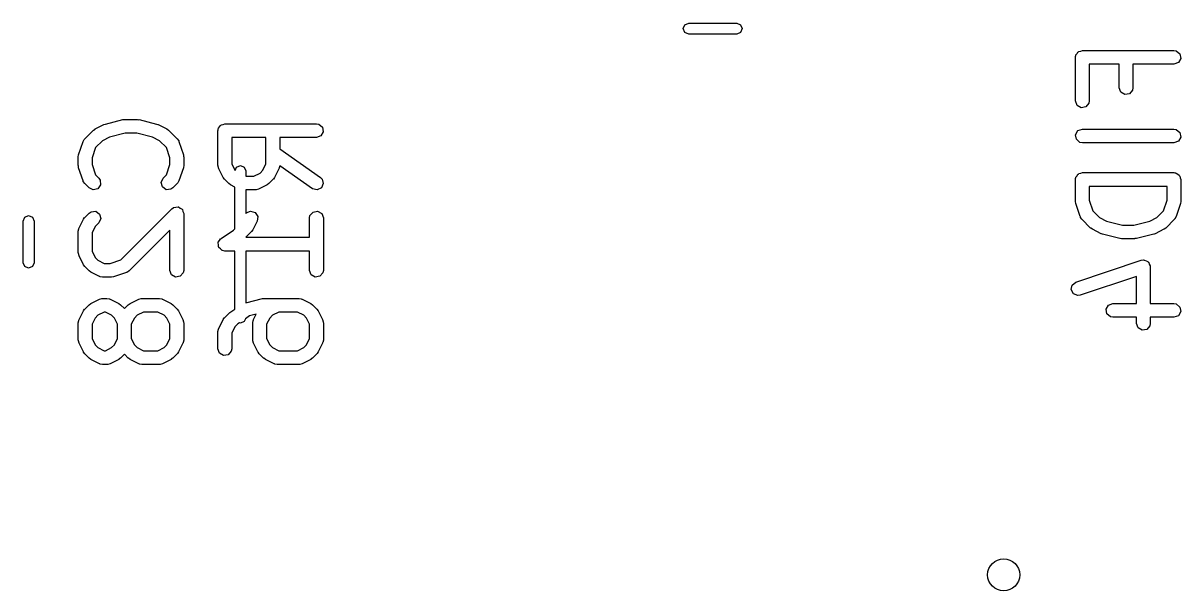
# Model space of a CAD drawing. Extents: x 0.35 to 2.92, y 0.34 to 2.34.
# Drawn here: x 2.3787 to 2.8761, y 0.3931 to 0.637 of the extents above; entities that cross this region are included whole.
import ezdxf

# ---------------------------------------------------------------- set-up
doc = ezdxf.new("R2010")
doc.units = 0
doc.header["$MEASUREMENT"] = 0
doc.layers.add('BLACK', color=7, linetype='CONTINUOUS')

msp = doc.modelspace()

# ---------------------------------------------------------------- linework, layer by layer
at = {"layer": 'BLACK', "linetype": 'CONTINUOUS'}
for p, q in [((2.66304, 0.636292), (2.66471, 0.636984)), ((2.66471, 0.636984), (2.68529, 0.636984)), ((2.68529, 0.636984), (2.68696, 0.636292)), ((2.66235, 0.634622), (2.66304, 0.636292)), ((2.66304, 0.632952), (2.66235, 0.634622)), ((2.66471, 0.63226), (2.66304, 0.632952)), ((2.68529, 0.63226), (2.66471, 0.63226)), ((2.68696, 0.632952), (2.68529, 0.63226)), ((2.68696, 0.636292), (2.68765, 0.634622)), ((2.68765, 0.634622), (2.68696, 0.632952)), ((2.83084, 0.622306), (2.83091, 0.622689)), ((2.83084, 0.603558), (2.83084, 0.622306)), ((2.83089, 0.622818), (2.83095, 0.622932)), ((2.83091, 0.622689), (2.83089, 0.622818)), ((2.83095, 0.622932), (2.83102, 0.623316)), ((2.83102, 0.623316), (2.83151, 0.623903)), ((2.83151, 0.623903), (2.8319, 0.624568)), ((2.8319, 0.624568), (2.83215, 0.624659)), ((2.83215, 0.624659), (2.83232, 0.624863)), ((2.83232, 0.624863), (2.83308, 0.624996)), ((2.83308, 0.624996), (2.8338, 0.625258)), ((2.8338, 0.625258), (2.87317, 0.625258)), ((2.87317, 0.625258), (2.87418, 0.62508)), ((2.87418, 0.62508), (2.87572, 0.623782)), ((2.87607, 0.621793), (2.87506, 0.620044)), ((2.87572, 0.623782), (2.87607, 0.621793)), ((2.84959, 0.619353), (2.83675, 0.619353)), ((2.83675, 0.619353), (2.83675, 0.603558)), ((2.84959, 0.609182), (2.84959, 0.619353)), ((2.87317, 0.619353), (2.8555, 0.619353)), ((2.8555, 0.619353), (2.8555, 0.609182)), ((2.87506, 0.620044), (2.87317, 0.619353)), ((2.85028, 0.607284), (2.84959, 0.609182)), ((2.85203, 0.606274), (2.85028, 0.607284)), ((2.85532, 0.608172), (2.85402, 0.606625)), ((2.8555, 0.609182), (2.85532, 0.608172)), ((2.83153, 0.60166), (2.83084, 0.603558)), ((2.83657, 0.602548), (2.83527, 0.601001)), ((2.83675, 0.603558), (2.83657, 0.602548)), ((2.85402, 0.606625), (2.85203, 0.606274)), ((2.83328, 0.60065), (2.83153, 0.60166)), ((2.83527, 0.601001), (2.83328, 0.60065)), ((2.40968, 0.591557), (2.41343, 0.593432)), ((2.41343, 0.593432), (2.41392, 0.593577)), ((2.41392, 0.593577), (2.41404, 0.593655)), ((2.41404, 0.593655), (2.42154, 0.59553)), ((2.42154, 0.59553), (2.42212, 0.595572)), ((2.42212, 0.595572), (2.42225, 0.595618)), ((2.42225, 0.595618), (2.42788, 0.595618)), ((2.42788, 0.595618), (2.42846, 0.595516)), ((2.42846, 0.595516), (2.42859, 0.59553)), ((2.42859, 0.59553), (2.43609, 0.593655)), ((2.43609, 0.593655), (2.43656, 0.593448)), ((2.43656, 0.593448), (2.4367, 0.593432)), ((2.4367, 0.593432), (2.44044, 0.591557)), ((2.4626, 0.591801), (2.4631, 0.592388)), ((2.4631, 0.592388), (2.46348, 0.593053)), ((2.46348, 0.593053), (2.46373, 0.593144)), ((2.46373, 0.593144), (2.4639, 0.593348)), ((2.4639, 0.593348), (2.46466, 0.593481)), ((2.46466, 0.593481), (2.46538, 0.593744)), ((2.46538, 0.593744), (2.50475, 0.593744)), ((2.50475, 0.593744), (2.50576, 0.593565)), ((2.50576, 0.593565), (2.50731, 0.592267)), ((2.50731, 0.592267), (2.50766, 0.590278)), ((2.40445, 0.5861), (2.40494, 0.587002)), ((2.40494, 0.587002), (2.40509, 0.587094)), ((2.40509, 0.587094), (2.40517, 0.587254)), ((2.40517, 0.587254), (2.40892, 0.591004)), ((2.40892, 0.591004), (2.40964, 0.59151)), ((2.40964, 0.59151), (2.40968, 0.591557)), ((2.41578, 0.588005), (2.41275, 0.586489)), ((2.42262, 0.589713), (2.41578, 0.588005)), ((2.42751, 0.589713), (2.42262, 0.589713)), ((2.43434, 0.588005), (2.42751, 0.589713)), ((2.43738, 0.586489), (2.43434, 0.588005)), ((2.44044, 0.591557), (2.44115, 0.591031)), ((2.44115, 0.591031), (2.44121, 0.591004)), ((2.44121, 0.591004), (2.44496, 0.587254)), ((2.44496, 0.587254), (2.44555, 0.586414)), ((2.46243, 0.590791), (2.46249, 0.591174)), ((2.46243, 0.575793), (2.46243, 0.590791)), ((2.46247, 0.591304), (2.46254, 0.591417)), ((2.46249, 0.591174), (2.46247, 0.591304)), ((2.46254, 0.591417), (2.4626, 0.591801)), ((2.48305, 0.587838), (2.46833, 0.587838)), ((2.46833, 0.587838), (2.46833, 0.57649)), ((2.48305, 0.57649), (2.48305, 0.587838)), ((2.50475, 0.587838), (2.48895, 0.587838)), ((2.48895, 0.587838), (2.48895, 0.582954)), ((2.50665, 0.588529), (2.50475, 0.587838)), ((2.50766, 0.590278), (2.50665, 0.588529)), ((2.83089, 0.589073), (2.8319, 0.590822)), ((2.83124, 0.587083), (2.83089, 0.589073)), ((2.83279, 0.585785), (2.83124, 0.587083)), ((2.8319, 0.590822), (2.8338, 0.591513)), ((2.8338, 0.591513), (2.87317, 0.591513)), ((2.87317, 0.591513), (2.87418, 0.591334)), ((2.87418, 0.591334), (2.87572, 0.590036)), ((2.87607, 0.588047), (2.87506, 0.586298)), ((2.87572, 0.590036), (2.87607, 0.588047)), ((2.40258, 0.580476), (2.40445, 0.5861)), ((2.40983, 0.583571), (2.40833, 0.579063)), ((2.41275, 0.586489), (2.40983, 0.583571)), ((2.44029, 0.583571), (2.43738, 0.586489)), ((2.4418, 0.579063), (2.44029, 0.583571)), ((2.44555, 0.586414), (2.44557, 0.586238)), ((2.44557, 0.586238), (2.44568, 0.5861)), ((2.44568, 0.5861), (2.44755, 0.580476)), ((2.48895, 0.582954), (2.50644, 0.570713)), ((2.8338, 0.585607), (2.83279, 0.585785)), ((2.87317, 0.585607), (2.8338, 0.585607)), ((2.87506, 0.586298), (2.87317, 0.585607)), ((2.40243, 0.579542), (2.40258, 0.580412)), ((2.40243, 0.575793), (2.40243, 0.579542)), ((2.40258, 0.580412), (2.40258, 0.580476)), ((2.40833, 0.579063), (2.40833, 0.576272)), ((2.4418, 0.576272), (2.4418, 0.579063)), ((2.44755, 0.580476), (2.44768, 0.579603)), ((2.44768, 0.579603), (2.4477, 0.579542)), ((2.4477, 0.579542), (2.4477, 0.575793)), ((2.40245, 0.575732), (2.40243, 0.575793)), ((2.40258, 0.574859), (2.40245, 0.575732)), ((2.40445, 0.569235), (2.40258, 0.574859)), ((2.40833, 0.576272), (2.40983, 0.571763)), ((2.44029, 0.571763), (2.4418, 0.576272)), ((2.44755, 0.574859), (2.44568, 0.569235)), ((2.4477, 0.575793), (2.44755, 0.574923)), ((2.44755, 0.574923), (2.44755, 0.574859)), ((2.46249, 0.575627), (2.46243, 0.575793)), ((2.46245, 0.575455), (2.46249, 0.575627)), ((2.46274, 0.574472), (2.46245, 0.575455)), ((2.46461, 0.570723), (2.46274, 0.574472)), ((2.46833, 0.57649), (2.46968, 0.573792)), ((2.46968, 0.573792), (2.46977, 0.573697)), ((2.46977, 0.573697), (2.47038, 0.575151)), ((2.47038, 0.575151), (2.47205, 0.575843)), ((2.47205, 0.575843), (2.47372, 0.575151)), ((2.47372, 0.575151), (2.47441, 0.57348)), ((2.47441, 0.57348), (2.47441, 0.571246)), ((2.47781, 0.571246), (2.4805, 0.572595)), ((2.4805, 0.572595), (2.4817, 0.573792)), ((2.4817, 0.573792), (2.48305, 0.57649)), ((2.48864, 0.574472), (2.48677, 0.570723)), ((2.48866, 0.574648), (2.48864, 0.574472)), ((2.48878, 0.574783), (2.48866, 0.574648)), ((2.48895, 0.575751), (2.48878, 0.574783)), ((2.50306, 0.565875), (2.48895, 0.575751)), ((2.83151, 0.57141), (2.8319, 0.572074)), ((2.8319, 0.572074), (2.83215, 0.572165)), ((2.83215, 0.572165), (2.83232, 0.572369)), ((2.83232, 0.572369), (2.83308, 0.572503)), ((2.83308, 0.572503), (2.8338, 0.572765)), ((2.8338, 0.572765), (2.87317, 0.572765)), ((2.87317, 0.572765), (2.87355, 0.572697)), ((2.87355, 0.572697), (2.87368, 0.57272)), ((2.87368, 0.57272), (2.87379, 0.572654)), ((2.87379, 0.572654), (2.87418, 0.572587)), ((2.87418, 0.572587), (2.87476, 0.572094)), ((2.87476, 0.572094), (2.87543, 0.57171)), ((2.40456, 0.569096), (2.40445, 0.569235)), ((2.40458, 0.568921), (2.40456, 0.569096)), ((2.40517, 0.56808), (2.40458, 0.568921)), ((2.40704, 0.566206), (2.40517, 0.56808)), ((2.40983, 0.571763), (2.41122, 0.570382)), ((2.41198, 0.567529), (2.41082, 0.565875)), ((2.41122, 0.570382), (2.4118, 0.569541)), ((2.4118, 0.569541), (2.41198, 0.567529)), ((2.43806, 0.568551), (2.43891, 0.570382)), ((2.43858, 0.5666), (2.43806, 0.568551)), ((2.43891, 0.570382), (2.44029, 0.571763)), ((2.44496, 0.56808), (2.44309, 0.566206)), ((2.44504, 0.56824), (2.44496, 0.56808)), ((2.44519, 0.568333), (2.44504, 0.56824)), ((2.44568, 0.569235), (2.44519, 0.568333)), ((2.46466, 0.570678), (2.46461, 0.570723)), ((2.46517, 0.569955), (2.46466, 0.570678)), ((2.46704, 0.56808), (2.46517, 0.569955)), ((2.4671, 0.568053), (2.46704, 0.56808)), ((2.46781, 0.567527), (2.4671, 0.568053)), ((2.46969, 0.566589), (2.46781, 0.567527)), ((2.47441, 0.571246), (2.47781, 0.571246)), ((2.48357, 0.567527), (2.47982, 0.565653)), ((2.48362, 0.567574), (2.48357, 0.567527)), ((2.48434, 0.56808), (2.48362, 0.567574)), ((2.48621, 0.569955), (2.48434, 0.56808)), ((2.48624, 0.570014), (2.48621, 0.569955)), ((2.48677, 0.570723), (2.48624, 0.570014)), ((2.50644, 0.570713), (2.50717, 0.569988)), ((2.50769, 0.568037), (2.50684, 0.566206)), ((2.50717, 0.569988), (2.50769, 0.568037)), ((2.83084, 0.569812), (2.83091, 0.570196)), ((2.83084, 0.560438), (2.83084, 0.569812)), ((2.83089, 0.570325), (2.83095, 0.570439)), ((2.83091, 0.570196), (2.83089, 0.570325)), ((2.83095, 0.570439), (2.83102, 0.570822)), ((2.83102, 0.570822), (2.83151, 0.57141)), ((2.87543, 0.57171), (2.87552, 0.57146)), ((2.87552, 0.57146), (2.87572, 0.571289)), ((2.87572, 0.571289), (2.87586, 0.570533)), ((2.87586, 0.570533), (2.87612, 0.569812)), ((2.87612, 0.569812), (2.87612, 0.560438)), ((2.40887, 0.565352), (2.40704, 0.566206)), ((2.41082, 0.565875), (2.40887, 0.565352)), ((2.44023, 0.565441), (2.43858, 0.5666)), ((2.44225, 0.565617), (2.44023, 0.565441)), ((2.44309, 0.566206), (2.44225, 0.565617)), ((2.46969, 0.548654), (2.46969, 0.566589)), ((2.4785, 0.565341), (2.47441, 0.565341)), ((2.47441, 0.565341), (2.47441, 0.555187)), ((2.47867, 0.565401), (2.4785, 0.565341)), ((2.47884, 0.56536), (2.47867, 0.565401)), ((2.47982, 0.565653), (2.47884, 0.56536)), ((2.50501, 0.565352), (2.50306, 0.565875)), ((2.50684, 0.566206), (2.50501, 0.565352)), ((2.87021, 0.566859), (2.83675, 0.566859)), ((2.83675, 0.566859), (2.83675, 0.560918)), ((2.87021, 0.560917), (2.87021, 0.566859)), ((2.42066, 0.535254), (2.44266, 0.557258)), ((2.44266, 0.557258), (2.44319, 0.557628)), ((2.44319, 0.557628), (2.44327, 0.557727)), ((2.44327, 0.557727), (2.44335, 0.557741)), ((2.44335, 0.557741), (2.4435, 0.557846)), ((2.4435, 0.557846), (2.44439, 0.557924)), ((2.44439, 0.557924), (2.44526, 0.558078)), ((2.44526, 0.558078), (2.44538, 0.558011)), ((2.44538, 0.558011), (2.44551, 0.558022)), ((2.44551, 0.558022), (2.44624, 0.557513)), ((2.44624, 0.557513), (2.44701, 0.557068)), ((2.83087, 0.560378), (2.83084, 0.560438)), ((2.83099, 0.559505), (2.83087, 0.560378)), ((2.83287, 0.55388), (2.83099, 0.559505)), ((2.83675, 0.560918), (2.83825, 0.556409)), ((2.86871, 0.556409), (2.87021, 0.560917)), ((2.87597, 0.559505), (2.87409, 0.55388)), ((2.87612, 0.560438), (2.87597, 0.559569)), ((2.87597, 0.559569), (2.87597, 0.559505)), ((2.37873, 0.551924), (2.37942, 0.553594)), ((2.37942, 0.553594), (2.38109, 0.554286)), ((2.38109, 0.554286), (2.38276, 0.553594)), ((2.38276, 0.553594), (2.38346, 0.551924)), ((2.40274, 0.548992), (2.40461, 0.552741)), ((2.40461, 0.552741), (2.40514, 0.55345)), ((2.40514, 0.55345), (2.40517, 0.553509)), ((2.40517, 0.553509), (2.40704, 0.555383)), ((2.40704, 0.555383), (2.40788, 0.555972)), ((2.40788, 0.555972), (2.40989, 0.556148)), ((2.40989, 0.556148), (2.41155, 0.554989)), ((2.41207, 0.553038), (2.41122, 0.551208)), ((2.41155, 0.554989), (2.41207, 0.553038)), ((2.44701, 0.557068), (2.44706, 0.556941)), ((2.44706, 0.556941), (2.44717, 0.556864)), ((2.44717, 0.556864), (2.4474, 0.556005)), ((2.4474, 0.556005), (2.4477, 0.55517)), ((2.4477, 0.55517), (2.4477, 0.530798)), ((2.47441, 0.555187), (2.4746, 0.55544)), ((2.4746, 0.55544), (2.47645, 0.556243)), ((2.47645, 0.556243), (2.47839, 0.555667)), ((2.47839, 0.555667), (2.4795, 0.553981)), ((2.4795, 0.553981), (2.47927, 0.551975)), ((2.5018, 0.553295), (2.50197, 0.554305)), ((2.5018, 0.545), (2.5018, 0.553295)), ((2.50197, 0.554305), (2.50327, 0.555853)), ((2.50327, 0.555853), (2.50526, 0.556203)), ((2.50526, 0.556203), (2.50701, 0.555193)), ((2.50701, 0.555193), (2.5077, 0.553295)), ((2.5077, 0.553295), (2.5077, 0.530798)), ((2.83298, 0.553742), (2.83287, 0.55388)), ((2.83299, 0.553566), (2.83298, 0.553742)), ((2.83358, 0.552726), (2.83299, 0.553566)), ((2.83733, 0.548977), (2.83358, 0.552726)), ((2.83825, 0.556409), (2.84117, 0.553491)), ((2.84117, 0.553491), (2.8442, 0.551976)), ((2.86276, 0.551976), (2.86579, 0.553491)), ((2.86579, 0.553491), (2.86871, 0.556409)), ((2.87338, 0.552726), (2.86963, 0.548977)), ((2.87345, 0.552886), (2.87338, 0.552726)), ((2.8736, 0.552979), (2.87345, 0.552886)), ((2.87409, 0.55388), (2.8736, 0.552979)), ((2.37873, 0.534045), (2.37873, 0.551924)), ((2.38346, 0.551924), (2.38346, 0.534045)), ((2.40243, 0.547671), (2.4026, 0.548681)), ((2.40243, 0.538297), (2.40243, 0.547671)), ((2.4026, 0.548681), (2.40272, 0.548816)), ((2.40272, 0.548816), (2.40274, 0.548992)), ((2.40968, 0.549672), (2.40833, 0.546974)), ((2.41122, 0.551208), (2.40968, 0.549672)), ((2.4418, 0.548042), (2.42434, 0.530585)), ((2.4418, 0.530798), (2.4418, 0.548042)), ((2.46374, 0.544504), (2.46912, 0.548091)), ((2.46912, 0.548091), (2.46969, 0.548654)), ((2.47684, 0.547458), (2.47441, 0.545027)), ((2.47687, 0.547516), (2.47684, 0.547458)), ((2.47739, 0.548225), (2.47687, 0.547516)), ((2.47927, 0.551975), (2.47739, 0.548225)), ((2.83739, 0.548949), (2.83733, 0.548977)), ((2.8381, 0.548424), (2.83739, 0.548949)), ((2.84185, 0.546549), (2.8381, 0.548424)), ((2.8442, 0.551976), (2.85103, 0.550268)), ((2.85103, 0.550268), (2.85593, 0.550268)), ((2.85593, 0.550268), (2.86276, 0.551976)), ((2.86886, 0.548424), (2.86511, 0.546549)), ((2.86891, 0.54847), (2.86886, 0.548424)), ((2.86963, 0.548977), (2.86891, 0.54847)), ((2.40833, 0.546974), (2.40833, 0.538994)), ((2.46247, 0.54256), (2.46256, 0.542707)), ((2.46262, 0.541716), (2.46247, 0.54256)), ((2.46254, 0.542876), (2.46305, 0.543567)), ((2.46256, 0.542707), (2.46254, 0.542876)), ((2.46305, 0.543567), (2.46348, 0.544309)), ((2.46348, 0.544309), (2.46364, 0.544367)), ((2.46364, 0.544367), (2.46374, 0.544504)), ((2.47441, 0.545027), (2.47441, 0.545)), ((2.47441, 0.545), (2.5018, 0.545)), ((2.84199, 0.546533), (2.84185, 0.546549)), ((2.84245, 0.546325), (2.84199, 0.546533)), ((2.84995, 0.54445), (2.84245, 0.546325)), ((2.85009, 0.544465), (2.84995, 0.54445)), ((2.85067, 0.544362), (2.85009, 0.544465)), ((2.85629, 0.544362), (2.85067, 0.544362)), ((2.85642, 0.544409), (2.85629, 0.544362)), ((2.85701, 0.54445), (2.85642, 0.544409)), ((2.86451, 0.546325), (2.85701, 0.54445)), ((2.86462, 0.546403), (2.86451, 0.546325)), ((2.86511, 0.546549), (2.86462, 0.546403)), ((2.40249, 0.538131), (2.40243, 0.538297)), ((2.40245, 0.53796), (2.40249, 0.538131)), ((2.40274, 0.536977), (2.40245, 0.53796)), ((2.40833, 0.538994), (2.40968, 0.536297)), ((2.46267, 0.540861), (2.46262, 0.541716)), ((2.46279, 0.540738), (2.46267, 0.540861)), ((2.46282, 0.540571), (2.46279, 0.540738)), ((2.46348, 0.54002), (2.46282, 0.540571)), ((2.46407, 0.5394), (2.46348, 0.54002)), ((2.46424, 0.539381), (2.46407, 0.5394)), ((2.46437, 0.539272), (2.46424, 0.539381)), ((2.46538, 0.539094), (2.46437, 0.539272)), ((2.46969, 0.539094), (2.46538, 0.539094)), ((2.46969, 0.514096), (2.46969, 0.539094)), ((2.5018, 0.539094), (2.47441, 0.539094)), ((2.47441, 0.539094), (2.47441, 0.516883)), ((2.5018, 0.530798), (2.5018, 0.539094)), ((2.37942, 0.532374), (2.37873, 0.534045)), ((2.38109, 0.531683), (2.37942, 0.532374)), ((2.38276, 0.532374), (2.38109, 0.531683)), ((2.38346, 0.534045), (2.38276, 0.532374)), ((2.40461, 0.533227), (2.40274, 0.536977)), ((2.40466, 0.533183), (2.40461, 0.533227)), ((2.40517, 0.53246), (2.40466, 0.533183)), ((2.40704, 0.530585), (2.40517, 0.53246)), ((2.40968, 0.536297), (2.41088, 0.5351)), ((2.41088, 0.5351), (2.41357, 0.533751)), ((2.41357, 0.533751), (2.41615, 0.533751)), ((2.41615, 0.533751), (2.42066, 0.535254)), ((2.83099, 0.525744), (2.85911, 0.535118)), ((2.85911, 0.535118), (2.86012, 0.535269)), ((2.86012, 0.535269), (2.86033, 0.535186)), ((2.86033, 0.535186), (2.86056, 0.535225)), ((2.86056, 0.535225), (2.86125, 0.534822)), ((2.86125, 0.534822), (2.862, 0.534526)), ((2.862, 0.534526), (2.86211, 0.534328)), ((2.86211, 0.534328), (2.8623, 0.534215)), ((2.8623, 0.534215), (2.86258, 0.533458)), ((2.86258, 0.533458), (2.86296, 0.53275)), ((2.86296, 0.53275), (2.86292, 0.532529)), ((2.86292, 0.532529), (2.863, 0.532317)), ((2.863, 0.532317), (2.863, 0.516522)), ((2.4071, 0.530558), (2.40704, 0.530585)), ((2.40781, 0.530032), (2.4071, 0.530558)), ((2.41156, 0.528157), (2.40781, 0.530032)), ((2.41173, 0.528137), (2.41156, 0.528157)), ((2.41187, 0.528024), (2.41173, 0.528137)), ((2.41288, 0.527846), (2.41187, 0.528024)), ((2.41663, 0.527846), (2.41288, 0.527846)), ((2.41669, 0.527868), (2.41663, 0.527846)), ((2.41756, 0.527997), (2.41669, 0.527868)), ((2.42319, 0.529872), (2.41756, 0.527997)), ((2.42332, 0.529982), (2.42319, 0.529872)), ((2.4235, 0.529997), (2.42332, 0.529982)), ((2.42434, 0.530585), (2.4235, 0.529997)), ((2.44249, 0.5289), (2.4418, 0.530798)), ((2.44424, 0.52789), (2.44249, 0.5289)), ((2.44623, 0.528241), (2.44424, 0.52789)), ((2.44752, 0.529788), (2.44623, 0.528241)), ((2.4477, 0.530798), (2.44752, 0.529788)), ((2.50249, 0.5289), (2.5018, 0.530798)), ((2.50424, 0.52789), (2.50249, 0.5289)), ((2.50623, 0.528241), (2.50424, 0.52789)), ((2.50752, 0.529788), (2.50623, 0.528241)), ((2.5077, 0.530798), (2.50752, 0.529788)), ((2.85709, 0.52822), (2.83285, 0.520142)), ((2.85709, 0.516522), (2.85709, 0.52822)), ((2.829, 0.52251), (2.82941, 0.524489)), ((2.82996, 0.520734), (2.829, 0.52251)), ((2.82941, 0.524489), (2.83099, 0.525744)), ((2.40781, 0.516566), (2.41156, 0.518441)), ((2.41156, 0.518441), (2.41254, 0.518734)), ((2.41254, 0.518734), (2.41271, 0.518693)), ((2.41271, 0.518693), (2.41288, 0.518753)), ((2.41288, 0.518753), (2.41475, 0.518753)), ((2.41475, 0.518753), (2.41576, 0.518575)), ((2.41576, 0.518575), (2.4159, 0.518461)), ((2.4159, 0.518461), (2.41607, 0.518441)), ((2.41607, 0.518441), (2.41982, 0.516566)), ((2.42468, 0.516566), (2.42843, 0.518441)), ((2.42843, 0.518441), (2.42941, 0.518734)), ((2.42941, 0.518734), (2.42958, 0.518693)), ((2.42958, 0.518693), (2.42975, 0.518753)), ((2.42975, 0.518753), (2.43725, 0.518753)), ((2.43725, 0.518753), (2.43826, 0.518575)), ((2.43826, 0.518575), (2.43839, 0.518461)), ((2.43839, 0.518461), (2.43857, 0.518441)), ((2.43857, 0.518441), (2.44232, 0.516566)), ((2.47441, 0.516883), (2.48154, 0.518665)), ((2.48154, 0.518665), (2.48212, 0.518706)), ((2.48212, 0.518706), (2.48225, 0.518753)), ((2.48225, 0.518753), (2.49725, 0.518753)), ((2.49725, 0.518753), (2.49826, 0.518575)), ((2.49826, 0.518575), (2.49839, 0.518461)), ((2.49839, 0.518461), (2.49857, 0.518441)), ((2.49857, 0.518441), (2.50232, 0.516566)), ((2.83184, 0.519991), (2.82996, 0.520734)), ((2.83285, 0.520142), (2.83184, 0.519991)), ((2.40274, 0.509622), (2.40461, 0.513371)), ((2.40461, 0.513371), (2.40514, 0.51408)), ((2.40514, 0.51408), (2.40517, 0.514139)), ((2.40517, 0.514139), (2.40704, 0.516013)), ((2.40704, 0.516013), (2.40776, 0.51652)), ((2.40776, 0.51652), (2.40781, 0.516566)), ((2.41357, 0.512847), (2.41088, 0.511499)), ((2.41406, 0.512847), (2.41357, 0.512847)), ((2.41675, 0.511499), (2.41406, 0.512847)), ((2.41982, 0.516566), (2.42053, 0.516041)), ((2.42053, 0.516041), (2.42059, 0.516013)), ((2.42059, 0.516013), (2.42225, 0.514352)), ((2.42225, 0.514352), (2.42391, 0.516013)), ((2.42391, 0.516013), (2.42464, 0.51652)), ((2.42464, 0.51652), (2.42468, 0.516566)), ((2.43045, 0.512847), (2.42775, 0.511499)), ((2.43655, 0.512847), (2.43045, 0.512847)), ((2.43925, 0.511499), (2.43655, 0.512847)), ((2.44232, 0.516566), (2.44303, 0.516041)), ((2.44303, 0.516041), (2.44309, 0.516013)), ((2.44309, 0.516013), (2.44496, 0.514139)), ((2.44496, 0.514139), (2.44547, 0.513415)), ((2.44547, 0.513415), (2.44552, 0.513371)), ((2.44552, 0.513371), (2.44739, 0.509622)), ((2.46704, 0.512264), (2.46741, 0.512522)), ((2.46741, 0.512522), (2.46749, 0.512633)), ((2.46749, 0.512633), (2.46969, 0.514096)), ((2.48857, 0.512847), (2.48588, 0.511499)), ((2.49655, 0.512847), (2.48857, 0.512847)), ((2.49925, 0.511499), (2.49655, 0.512847)), ((2.50232, 0.516566), (2.50303, 0.516041)), ((2.50303, 0.516041), (2.50309, 0.516013)), ((2.50309, 0.516013), (2.50496, 0.514139)), ((2.50496, 0.514139), (2.50547, 0.513415)), ((2.50547, 0.513415), (2.50552, 0.513371)), ((2.50552, 0.513371), (2.50739, 0.509622)), ((2.84401, 0.514082), (2.84502, 0.515831)), ((2.84436, 0.512093), (2.84401, 0.514082)), ((2.84502, 0.515831), (2.84692, 0.516522)), ((2.84692, 0.516522), (2.85709, 0.516522)), ((2.863, 0.516522), (2.87317, 0.516522)), ((2.87317, 0.516522), (2.87418, 0.516344)), ((2.87418, 0.516344), (2.87572, 0.515046)), ((2.87607, 0.513056), (2.87506, 0.511307)), ((2.87572, 0.515046), (2.87607, 0.513056)), ((2.40243, 0.508301), (2.4026, 0.509311)), ((2.40243, 0.500802), (2.40243, 0.508301)), ((2.4026, 0.509311), (2.40272, 0.509446)), ((2.40272, 0.509446), (2.40274, 0.509622)), ((2.40968, 0.510302), (2.40833, 0.507604)), ((2.40833, 0.507604), (2.40833, 0.501499)), ((2.41088, 0.511499), (2.40968, 0.510302)), ((2.41795, 0.510302), (2.41675, 0.511499)), ((2.4193, 0.507604), (2.41795, 0.510302)), ((2.4193, 0.501499), (2.4193, 0.507604)), ((2.42655, 0.510302), (2.4252, 0.507604)), ((2.4252, 0.507604), (2.4252, 0.501499)), ((2.42775, 0.511499), (2.42655, 0.510302)), ((2.44045, 0.510302), (2.43925, 0.511499)), ((2.4418, 0.507604), (2.44045, 0.510302)), ((2.4418, 0.501499), (2.4418, 0.507604)), ((2.44739, 0.509622), (2.44768, 0.508639)), ((2.44768, 0.508639), (2.44764, 0.508467)), ((2.44764, 0.508467), (2.4477, 0.508301)), ((2.4477, 0.508301), (2.4477, 0.500802)), ((2.46274, 0.505872), (2.46461, 0.509622)), ((2.46461, 0.509622), (2.46514, 0.510331)), ((2.46514, 0.510331), (2.46517, 0.510389)), ((2.46517, 0.510389), (2.46704, 0.512264)), ((2.47101, 0.507881), (2.46968, 0.506552)), ((2.47163, 0.508297), (2.47101, 0.507881)), ((2.47205, 0.508126), (2.47163, 0.508297)), ((2.47372, 0.508818), (2.47205, 0.508126)), ((2.47421, 0.510018), (2.47372, 0.508818)), ((2.47596, 0.511185), (2.47421, 0.510018)), ((2.47888, 0.511914), (2.47596, 0.511185)), ((2.47742, 0.508301), (2.4776, 0.509311)), ((2.47742, 0.500802), (2.47742, 0.508301)), ((2.4776, 0.509311), (2.47772, 0.509446)), ((2.47772, 0.509446), (2.47774, 0.509622)), ((2.47774, 0.509622), (2.47888, 0.511914)), ((2.48468, 0.510302), (2.48333, 0.507604)), ((2.48333, 0.507604), (2.48333, 0.501499)), ((2.48588, 0.511499), (2.48468, 0.510302)), ((2.50045, 0.510302), (2.49925, 0.511499)), ((2.5018, 0.507604), (2.50045, 0.510302)), ((2.5018, 0.501499), (2.5018, 0.507604)), ((2.50739, 0.509622), (2.50768, 0.508639)), ((2.50768, 0.508639), (2.50764, 0.508467)), ((2.50764, 0.508467), (2.5077, 0.508301)), ((2.5077, 0.508301), (2.5077, 0.500802)), ((2.84591, 0.510795), (2.84436, 0.512093)), ((2.84692, 0.510616), (2.84591, 0.510795)), ((2.85709, 0.510616), (2.84692, 0.510616)), ((2.85709, 0.507945), (2.85709, 0.510616)), ((2.85778, 0.506047), (2.85709, 0.507945)), ((2.863, 0.507945), (2.86282, 0.506935)), ((2.87317, 0.510616), (2.863, 0.510616)), ((2.863, 0.510616), (2.863, 0.507945)), ((2.87506, 0.511307), (2.87317, 0.510616)), ((2.46243, 0.504552), (2.4626, 0.505561)), ((2.46243, 0.497053), (2.46243, 0.504552)), ((2.4626, 0.505561), (2.46272, 0.505697)), ((2.46272, 0.505697), (2.46274, 0.505872)), ((2.46968, 0.506552), (2.46833, 0.503855)), ((2.46833, 0.503855), (2.46833, 0.497053)), ((2.85953, 0.505037), (2.85778, 0.506047)), ((2.86152, 0.505388), (2.85953, 0.505037)), ((2.86282, 0.506935), (2.86152, 0.505388)), ((2.40249, 0.500636), (2.40243, 0.500802)), ((2.40245, 0.500464), (2.40249, 0.500636)), ((2.40274, 0.499482), (2.40245, 0.500464)), ((2.40461, 0.495732), (2.40274, 0.499482)), ((2.40833, 0.501499), (2.40968, 0.498802)), ((2.40968, 0.498802), (2.41088, 0.497604)), ((2.41088, 0.497604), (2.41357, 0.496256)), ((2.41406, 0.496256), (2.41675, 0.497604)), ((2.41675, 0.497604), (2.41795, 0.498802)), ((2.41795, 0.498802), (2.4193, 0.501499)), ((2.4252, 0.501499), (2.42655, 0.498802)), ((2.42655, 0.498802), (2.42775, 0.497604)), ((2.42775, 0.497604), (2.43045, 0.496256)), ((2.43655, 0.496256), (2.43925, 0.497605)), ((2.43925, 0.497605), (2.44045, 0.498802)), ((2.44045, 0.498802), (2.4418, 0.501499)), ((2.44739, 0.499482), (2.44552, 0.495732)), ((2.44741, 0.499657), (2.44739, 0.499482)), ((2.44752, 0.499792), (2.44741, 0.499657)), ((2.4477, 0.500802), (2.44752, 0.499792)), ((2.47748, 0.500636), (2.47742, 0.500802)), ((2.47744, 0.500464), (2.47748, 0.500636)), ((2.47774, 0.499482), (2.47744, 0.500464)), ((2.47961, 0.495732), (2.47774, 0.499482)), ((2.48333, 0.501499), (2.48468, 0.498802)), ((2.48468, 0.498802), (2.48588, 0.497604)), ((2.48588, 0.497604), (2.48857, 0.496256)), ((2.49655, 0.496256), (2.49925, 0.497605)), ((2.49925, 0.497605), (2.50045, 0.498802)), ((2.50045, 0.498802), (2.5018, 0.501499)), ((2.50739, 0.499482), (2.50552, 0.495732)), ((2.50741, 0.499657), (2.50739, 0.499482)), ((2.50752, 0.499792), (2.50741, 0.499657)), ((2.5077, 0.500802), (2.50752, 0.499792)), ((2.40466, 0.495688), (2.40461, 0.495732)), ((2.40517, 0.494965), (2.40466, 0.495688)), ((2.40704, 0.49309), (2.40517, 0.494965)), ((2.4071, 0.493063), (2.40704, 0.49309)), ((2.40781, 0.492537), (2.4071, 0.493063)), ((2.41156, 0.490662), (2.40781, 0.492537)), ((2.41357, 0.496256), (2.41406, 0.496256)), ((2.41982, 0.492537), (2.41607, 0.490662)), ((2.41987, 0.492584), (2.41982, 0.492537)), ((2.42059, 0.49309), (2.41987, 0.492584)), ((2.42225, 0.494751), (2.42059, 0.49309)), ((2.42391, 0.49309), (2.42225, 0.494751)), ((2.42397, 0.493063), (2.42391, 0.49309)), ((2.42468, 0.492537), (2.42397, 0.493063)), ((2.42843, 0.490662), (2.42468, 0.492537)), ((2.43045, 0.496256), (2.43655, 0.496256)), ((2.44232, 0.492537), (2.43857, 0.490662)), ((2.44236, 0.492584), (2.44232, 0.492537)), ((2.44309, 0.49309), (2.44236, 0.492584)), ((2.44496, 0.494965), (2.44309, 0.49309)), ((2.44499, 0.495023), (2.44496, 0.494965)), ((2.44552, 0.495732), (2.44499, 0.495023)), ((2.46312, 0.495155), (2.46243, 0.497053)), ((2.46487, 0.494145), (2.46312, 0.495155)), ((2.46686, 0.494495), (2.46487, 0.494145)), ((2.46815, 0.496043), (2.46686, 0.494495)), ((2.46833, 0.497053), (2.46815, 0.496043)), ((2.47966, 0.495688), (2.47961, 0.495732)), ((2.48016, 0.494965), (2.47966, 0.495688)), ((2.48204, 0.49309), (2.48016, 0.494965)), ((2.4821, 0.493063), (2.48204, 0.49309)), ((2.48281, 0.492537), (2.4821, 0.493063)), ((2.48656, 0.490662), (2.48281, 0.492537)), ((2.48857, 0.496256), (2.49655, 0.496256)), ((2.50232, 0.492537), (2.49857, 0.490662)), ((2.50236, 0.492584), (2.50232, 0.492537)), ((2.50309, 0.49309), (2.50236, 0.492584)), ((2.50496, 0.494965), (2.50309, 0.49309)), ((2.50499, 0.495023), (2.50496, 0.494965)), ((2.50552, 0.495732), (2.50499, 0.495023)), ((2.41173, 0.490642), (2.41156, 0.490662)), ((2.41187, 0.490528), (2.41173, 0.490642)), ((2.41288, 0.49035), (2.41187, 0.490528)), ((2.41475, 0.49035), (2.41288, 0.49035)), ((2.41492, 0.490411), (2.41475, 0.49035)), ((2.41509, 0.49037), (2.41492, 0.490411)), ((2.41607, 0.490662), (2.41509, 0.49037)), ((2.42861, 0.490642), (2.42843, 0.490662)), ((2.42874, 0.490528), (2.42861, 0.490642)), ((2.42975, 0.49035), (2.42874, 0.490528)), ((2.43725, 0.49035), (2.42975, 0.49035)), ((2.43742, 0.490411), (2.43725, 0.49035)), ((2.43759, 0.49037), (2.43742, 0.490411)), ((2.43857, 0.490662), (2.43759, 0.49037)), ((2.48673, 0.490642), (2.48656, 0.490662)), ((2.48687, 0.490528), (2.48673, 0.490642)), ((2.48788, 0.49035), (2.48687, 0.490528)), ((2.49725, 0.49035), (2.48788, 0.49035)), ((2.49742, 0.490411), (2.49725, 0.49035)), ((2.49759, 0.49037), (2.49742, 0.490411)), ((2.49857, 0.490662), (2.49759, 0.49037))]:
    msp.add_line(p, q, dxfattribs=at)
at = {"layer": 'BLACK'}
msp.add_circle((2.8, 0.4), 0.00689, dxfattribs=at)

doc.saveas('drawing.dxf')
